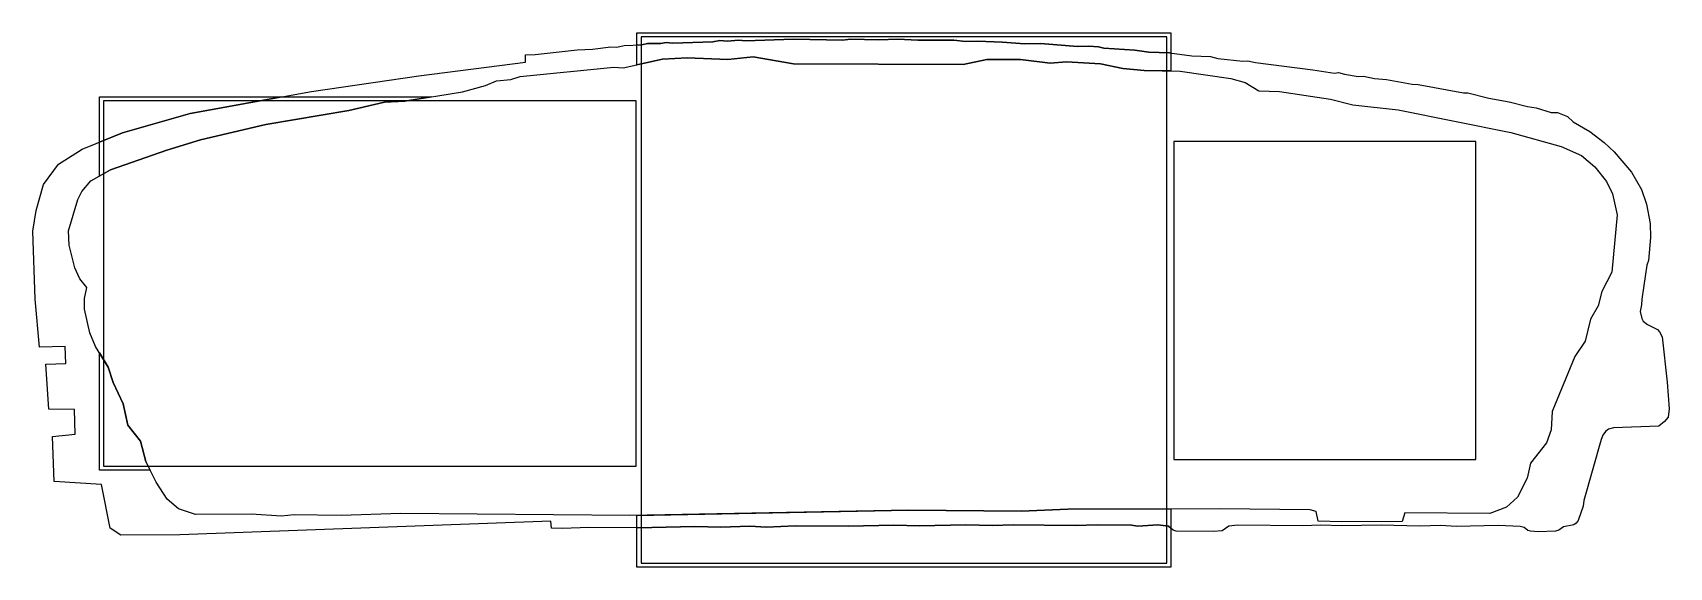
# Model space of a CAD drawing. Header units: metres. Extents: x -203 to 190, y -65 to 63.
import ezdxf

# ---------------------------------------------------------------- set-up
doc = ezdxf.new("R2010")
doc.units = ezdxf.units.M

msp = doc.modelspace()

# ---------------------------------------------------------------- linework, layer by layer
at = {"layer": 'BOARD_speedo'}
msp.add_lwpolyline([(69.23, -64), (69.23, 62), (-56.77, 62), (-56.77, -64), (69.23, -64)], close=True, dxfattribs=at)
at = {"layer": 'BOARD_tach'}
msp.add_lwpolyline([(143.28, -39.22), (143.28, 36.98), (70.88, 36.98), (70.88, -39.22), (143.28, -39.22)], close=True, dxfattribs=at)
at = {"layer": 'BOARD_temp_fuel'}
msp.add_lwpolyline([(-57.93, -40.79), (-57.93, 46.66), (-185.63, 46.66), (-185.63, -40.79), (-57.93, -40.79)], close=True, dxfattribs=at)
at = {"layer": 'FLANGE_INNER'}
msp.add_lwpolyline([(-45.71, 57.03), (-36, 56.57), (-29.88, 57.25), (-20.26, 55.56), (20.44, 55.4), (26.1, 56.63), (34.13, 56.58), (41.28, 55.73), (45.18, 56.03), (53.33, 55.53), (58.7, 54.42), (63.84, 53.97), (72.42, 53.81), (84.61, 52.06), (87.98, 51.12), (91.25, 49.08), (96.27, 48.96), (108.46, 47.09), (113.84, 45.76), (124.68, 44.53), (151.67, 39.08), (163.78, 35.76), (168.61, 33.63), (171.79, 30.91), (174.65, 27.4), (176.05, 24.42), (177.16, 19.43), (175.89, 5.69), (173.53, 1.07), (172.6, -2.41), (170.77, -5.57), (169.54, -10.83), (167.06, -14.56), (161.64, -27.72), (161.4, -32.08), (160.24, -35.22), (156.44, -40.09), (155.62, -43.68), (153.26, -48.19), (150.64, -50.58), (146.66, -52.12), (126.25, -51.98), (125.62, -54.07), (111.21, -54.12), (105.55, -53.94), (105.06, -51.65), (103.6, -51.23), (81.86, -51.01), (45.52, -51.1), (34.38, -51.56), (7.28, -51.34), (-59.48, -52.62), (-114.34, -52.1), (-128.71, -52.62), (-139.97, -52.41), (-142.98, -52.8), (-150.23, -52.29), (-163.61, -52.34), (-167.65, -50.98), (-170.38, -48.69), (-173.03, -44.62), (-175.47, -39.66), (-176.8, -34.78), (-179.78, -30.94), (-180.89, -25.84), (-183.34, -20.76), (-184.53, -17.1), (-187.53, -12.15), (-188.94, -8.83), (-190.17, -3.17), (-190.22, -0.61), (-189.61, 1.97), (-191.32, 4.05), (-192.49, 6.7), (-193.83, 12.14), (-194.01, 15.59), (-191.83, 23.1), (-190.87, 25.02), (-188.69, 27.52), (-183.95, 30.18), (-170.45, 34.92), (-162.36, 37.32), (-146.72, 40.99), (-126.83, 44.41), (-118.29, 46.38), (-113.39, 46.59), (-99.61, 48.88), (-94.07, 50.34), (-91.42, 51.51), (-87.97, 51.8), (-85.75, 52.52), (-63.28, 54.77), (-61.04, 54.59), (-51.61, 56.69), (-45.71, 57.03)], close=True, dxfattribs=at)
at = {"layer": 'FLANGE_OUTER'}
msp.add_lwpolyline([(-202.6, 15.52), (-201.79, 20.45), (-200.03, 26.7), (-196.42, 31.54), (-190.79, 35.15), (-181.09, 39.04), (-164.9, 43.63), (-135.81, 48.95), (-110.05, 52.69), (-84.45, 55.93), (-84.51, 57.69), (-82.16, 57.78), (-72.14, 58.93), (-68.42, 59.07), (-64.06, 59.62), (-62.57, 59.58), (-60.87, 59.94), (-56.62, 60.1), (-55.24, 60.44), (-52.05, 60.45), (-50.77, 60.64), (-49.18, 60.54), (-39.61, 60.85), (-37.93, 61.11), (-36.11, 60.96), (-33.37, 61.25), (-31.76, 61.1), (-20.22, 61.47), (-8.44, 61.26), (-6.66, 61.49), (0.23, 61.3), (4.75, 61.44), (9.53, 61.19), (18.16, 61.23), (20.94, 60.94), (23.97, 61.01), (29.77, 60.77), (35.18, 60.34), (38.94, 60.43), (47.82, 59.7), (50.53, 59.76), (52.83, 59.59), (54.15, 59.3), (61.59, 58.84), (64.9, 58.39), (69.89, 58.19), (75.22, 57.47), (79.68, 57.28), (81.43, 56.85), (87.42, 56.2), (88.62, 56.29), (90.47, 55.89), (104.21, 54.15), (109.4, 53.36), (110.39, 53.47), (111.84, 53.05), (115.11, 52.56), (116.38, 52.62), (118.99, 52.03), (121.86, 51.8), (128.03, 50.66), (129.52, 50.58), (140.33, 48.58), (141.4, 48.61), (146.45, 47.32), (151.3, 46.47), (155.72, 45.33), (157.74, 45.03), (161.34, 43.88), (162.88, 43.92), (165.24, 42.97), (166.65, 41.63), (170.62, 39.32), (174.04, 36.68), (176.43, 34.52), (180.58, 29.6), (183.03, 25.47), (184.22, 21.94), (185.11, 17.35), (185.19, 14), (184.69, 8.49), (184.32, 7.34), (183.08, -0.79), (183.05, -2.19), (182.67, -3.73), (183.06, -5.4), (183.43, -6.09), (184.45, -6.83), (186.82, -8.06), (187.36, -8.63), (187.95, -9.84), (189.2, -20.66), (189.67, -27.04), (189.38, -29.03), (188.56, -30.07), (187.15, -31.25), (176.3, -31.6), (175.12, -31.94), (174.37, -32.5), (173.74, -33.34), (173.32, -34.38), (169.21, -48.98), (169.05, -50.35), (167.82, -53.82), (167.38, -54.42), (166.77, -54.83), (164.28, -55.33), (163.16, -56.16), (162.43, -56.36), (158.36, -56.54), (156.37, -56.38), (155.74, -56.18), (154.86, -55.48), (153.92, -55.25), (148.64, -55.03), (138.57, -55.22), (134.95, -54.97), (129.81, -55.18), (120.59, -54.94), (111.2, -55.12), (106.19, -54.91), (101.87, -55.08), (86.24, -54.9), (84.1, -55.14), (82.5, -56.31), (80.31, -56.46), (71.48, -56.37), (70.77, -56.12), (69.67, -55.15), (67.07, -54.86), (62.31, -55.19), (60.78, -54.92), (52.55, -54.84), (47.33, -55.04), (32.42, -54.83), (27.5, -55.02), (21.04, -54.88), (9.99, -55.12), (3.83, -54.96), (-7.04, -55.19), (-19.81, -55.09), (-26.71, -55.38), (-30.74, -55.13), (-37.66, -55.41), (-43.86, -55.24), (-57.65, -55.6), (-69.32, -55.45), (-75.63, -55.71), (-78.27, -55.61), (-78.41, -53.96), (-167.34, -57.24), (-181.49, -57.34), (-184.05, -55.61), (-186.12, -45.2), (-197.47, -44.5), (-197.86, -33.7), (-192.4, -33.14), (-192.6, -27.25), (-198.76, -27.11), (-199.48, -16.39), (-194.69, -16.19), (-194.82, -12.13), (-200.95, -12.32), (-202.02, -0.84), (-202.6, 15.52)], close=True, dxfattribs=at)
at = {"layer": 'TRIM_FLANGE_speedo'}
for points in [[(-56.62, 60.1), (-55.24, 60.44), (-52.05, 60.45), (-50.77, 60.64), (-49.18, 60.54), (-39.61, 60.85), (-37.93, 61.11), (-36.11, 60.96), (-33.37, 61.25), (-31.76, 61.1), (-20.22, 61.47), (-8.44, 61.26), (-6.66, 61.49), (0.23, 61.3), (4.75, 61.44), (9.53, 61.19), (18.16, 61.23), (20.94, 60.94), (23.97, 61.01), (29.77, 60.77), (35.18, 60.34), (38.94, 60.43), (47.82, 59.7), (50.53, 59.76), (52.83, 59.59), (54.15, 59.3), (61.59, 58.84), (64.9, 58.39), (69.89, 58.19), (70.23, 58.14), (70.23, 53.85), (63.84, 53.97), (58.7, 54.42), (53.33, 55.53), (45.18, 56.03), (41.28, 55.73), (34.13, 56.58), (26.1, 56.63), (20.44, 55.4), (-20.26, 55.56), (-29.88, 57.25), (-36, 56.57), (-45.71, 57.03), (-51.61, 56.69), (-57.77, 55.32), (-57.77, 60.05), (-56.62, 60.1)], [(70.23, -55.64), (69.67, -55.15), (67.07, -54.86), (62.31, -55.19), (60.78, -54.92), (52.55, -54.84), (47.33, -55.04), (32.42, -54.83), (27.5, -55.02), (21.04, -54.88), (9.99, -55.12), (3.83, -54.96), (-7.04, -55.19), (-19.81, -55.09), (-26.71, -55.38), (-30.74, -55.13), (-37.66, -55.41), (-43.86, -55.24), (-57.65, -55.6), (-57.77, -55.6), (-57.77, -52.59), (7.28, -51.34), (34.38, -51.56), (45.52, -51.1), (70.23, -51.04), (70.23, -55.64)]]:
    msp.add_lwpolyline(points, close=True, dxfattribs=at)
at = {"layer": 'TRIM_FLANGE_temp_fuel'}
for points in [[(-186.63, 36.82), (-181.09, 39.04), (-164.9, 43.63), (-142.87, 47.66), (-106.98, 47.66), (-113.39, 46.59), (-118.29, 46.38), (-126.83, 44.41), (-146.72, 40.99), (-162.36, 37.32), (-170.45, 34.92), (-183.95, 30.18), (-186.63, 28.68), (-186.63, 36.82)], [(-186.63, -13.64), (-184.53, -17.1), (-183.34, -20.76), (-180.89, -25.84), (-179.78, -30.94), (-176.8, -34.78), (-175.47, -39.66), (-174.42, -41.79), (-186.63, -41.79), (-186.63, -13.64)]]:
    msp.add_lwpolyline(points, close=True, dxfattribs=at)
at = {"layer": 'TRIM_SURROUND_speedo'}
for points in [[(-57.77, 63), (70.23, 63), (70.23, 58.14), (69.89, 58.19), (64.9, 58.39), (61.59, 58.84), (54.15, 59.3), (52.83, 59.59), (50.53, 59.76), (47.82, 59.7), (38.94, 60.43), (35.18, 60.34), (29.77, 60.77), (23.97, 61.01), (20.94, 60.94), (18.16, 61.23), (9.53, 61.19), (4.75, 61.44), (0.23, 61.3), (-6.66, 61.49), (-8.44, 61.26), (-20.22, 61.47), (-31.76, 61.1), (-33.37, 61.25), (-36.11, 60.96), (-37.93, 61.11), (-39.61, 60.85), (-49.18, 60.54), (-50.77, 60.64), (-52.05, 60.45), (-55.24, 60.44), (-56.62, 60.1), (-57.77, 60.05), (-57.77, 63)], [(-57.77, -65), (-57.77, -55.6), (-57.65, -55.6), (-43.86, -55.24), (-37.66, -55.41), (-30.74, -55.13), (-26.71, -55.38), (-19.81, -55.09), (-7.04, -55.19), (3.83, -54.96), (9.99, -55.12), (21.04, -54.88), (27.5, -55.02), (32.42, -54.83), (47.33, -55.04), (52.55, -54.84), (60.78, -54.92), (62.31, -55.19), (67.07, -54.86), (69.67, -55.15), (70.23, -55.64), (70.23, -65), (-57.77, -65)]]:
    msp.add_lwpolyline(points, close=True, dxfattribs=at)
at = {"layer": 'TRIM_SURROUND_temp_fuel'}
msp.add_lwpolyline([(-186.63, 47.66), (-142.87, 47.66), (-164.9, 43.63), (-181.09, 39.04), (-186.63, 36.82), (-186.63, 47.66)], close=True, dxfattribs=at)

doc.saveas('drawing.dxf')
